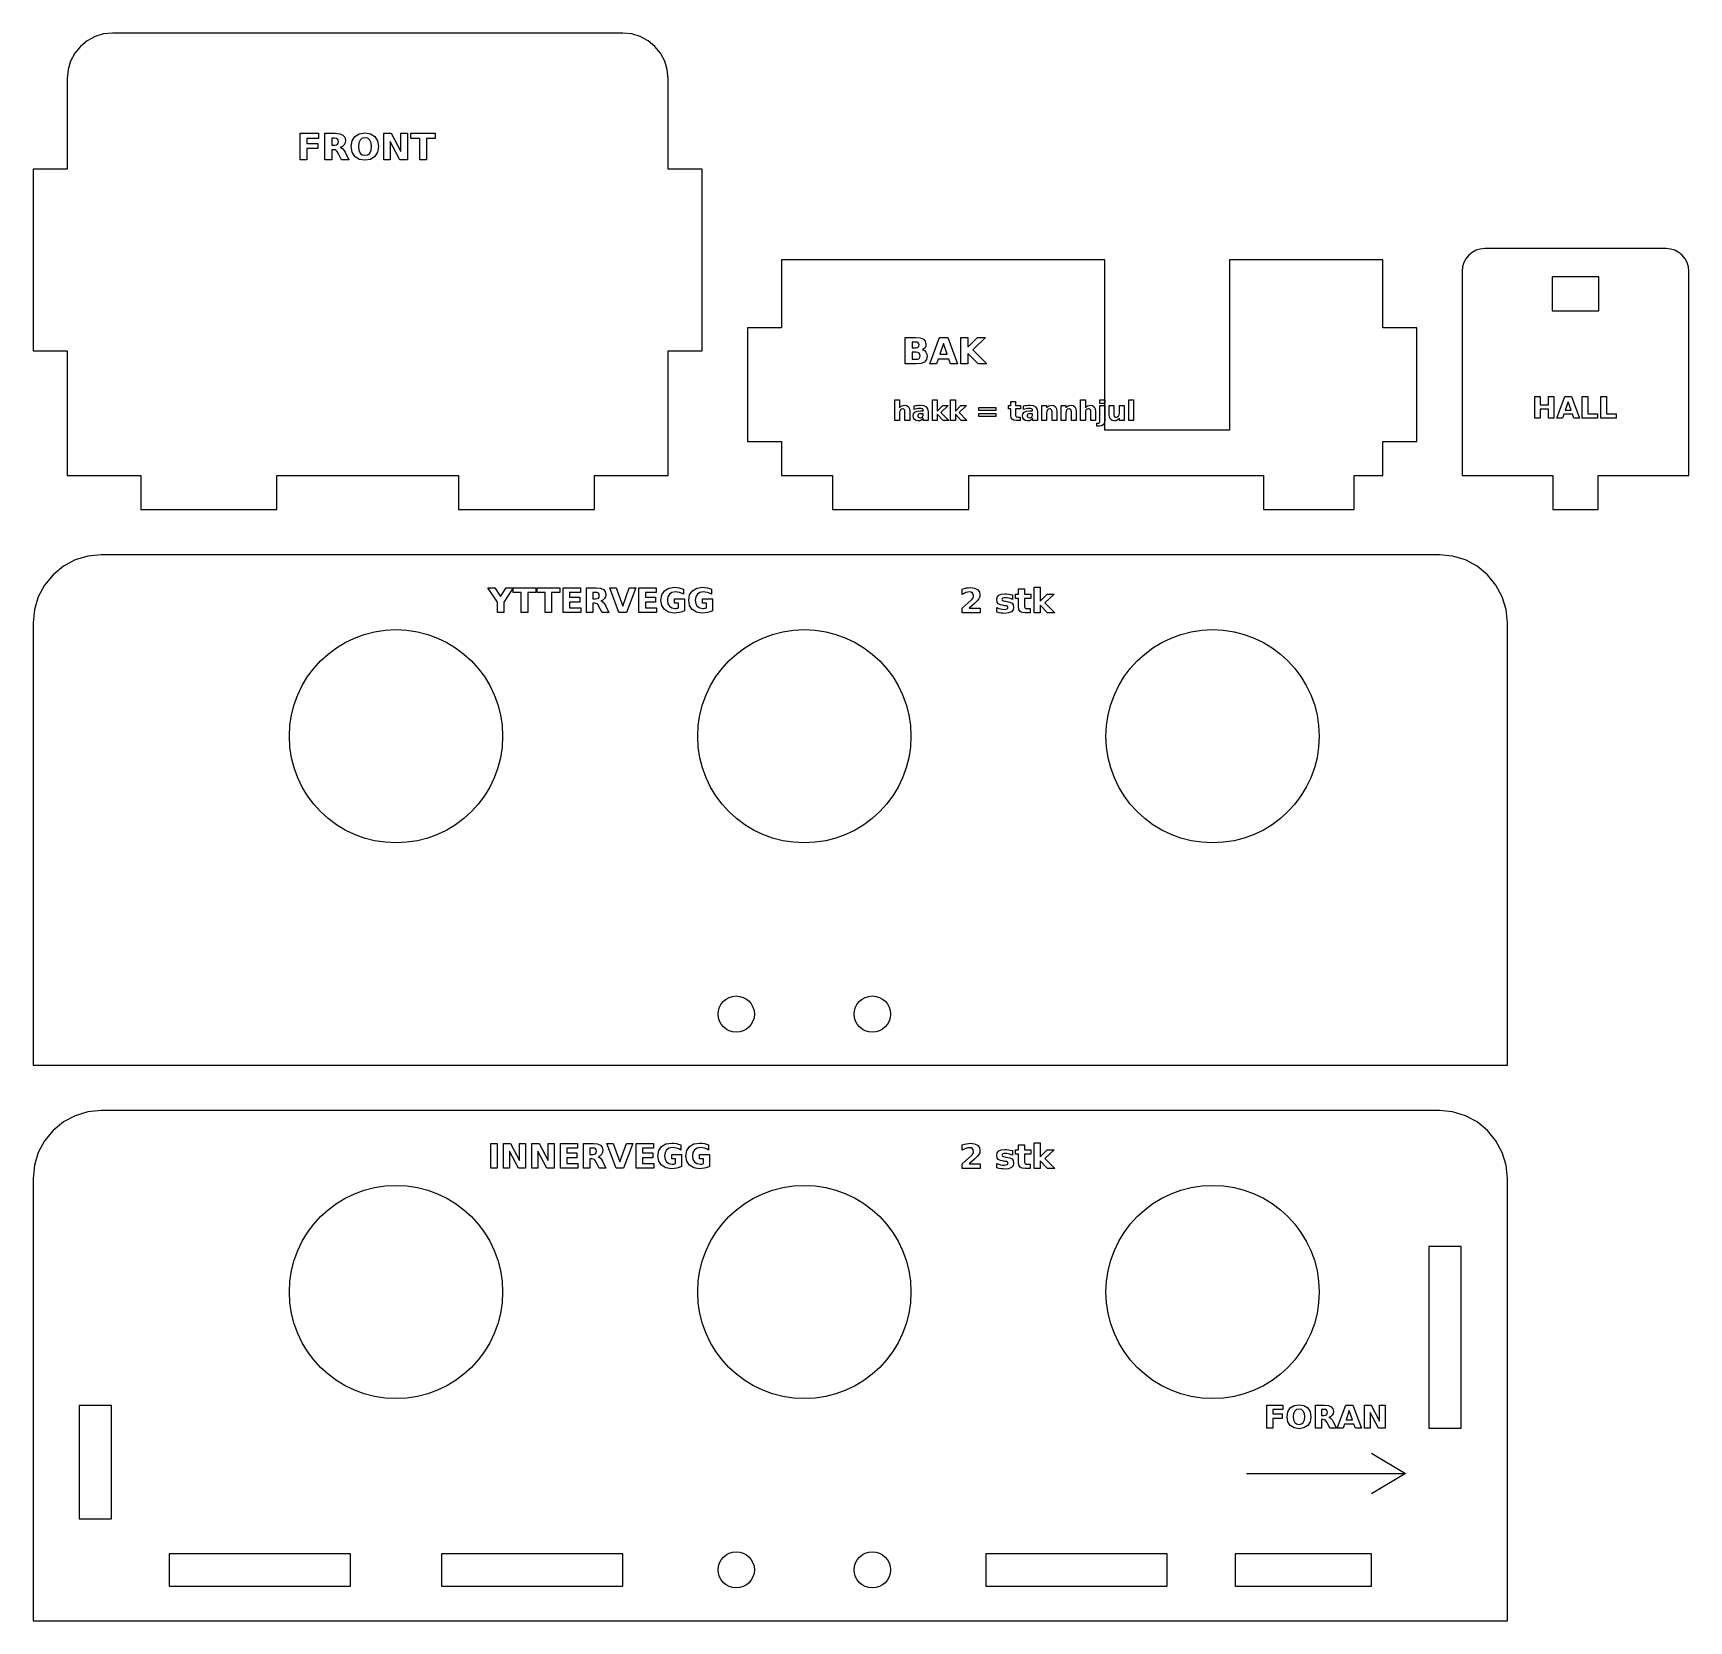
# Model space of a CAD drawing. Header units: millimetres. Extents: x 4 to 284, y 4 to 161.
# Drawn here: x 138 to 284, y 4 to 144 of the extents above; entities that cross this region are included whole.
import ezdxf

# ---------------------------------------------------------------- set-up
doc = ezdxf.new("R2010")
doc.units = ezdxf.units.MM
doc.layers.add('GRAVER', color=5, linetype='CONTINUOUS')
doc.layers.add('KUTT', color=1, linetype='CONTINUOUS')

msp = doc.modelspace()

# ---------------------------------------------------------------- linework, layer by layer
at = {"layer": 'GRAVER', "color": 5}
for points in [[(161.54, 135.1683), (163.163, 135.1683), (163.163, 134.7133), (162.1415, 134.7133), (162.1415, 134.2792), (163.1025, 134.2792), (163.1025, 133.8243), (162.1415, 133.8243), (162.1415, 132.8353), (161.54, 132.8353), (161.54, 135.1683)], [(164.3275, 133.7183), (164.3275, 132.8353), (163.726, 132.8353), (163.726, 135.1683), (164.6445, 135.1683), (165.0439, 135.1295), (165.32, 135.0132), (165.4812, 134.8137), (165.535, 134.5242), (165.507, 134.3139), (165.423, 134.1447), (165.2831, 134.0157), (165.0865, 133.9257), (165.2035, 133.8799), (165.3075, 133.7982), (165.406, 133.6736), (165.5055, 133.4977), (165.832, 132.8353), (165.1915, 132.8353), (164.907, 133.4147), (164.8204, 133.562), (164.7325, 133.6538), (164.6298, 133.7021), (164.4975, 133.7183), (164.3275, 133.7183)], [(164.5805, 134.1337), (164.7428, 134.1513), (164.8515, 134.2038), (164.913, 134.2969), (164.9335, 134.4352), (164.913, 134.572), (164.8515, 134.6633), (164.7428, 134.715), (164.5805, 134.7322), (164.3275, 134.7322), (164.3275, 134.1337), (164.5805, 134.1337)], [(167.2555, 135.2103), (167.757, 135.1298), (168.1365, 134.8882), (168.3758, 134.5052), (168.4555, 133.9993), (168.3758, 133.4946), (168.1365, 133.1118), (167.757, 132.8702), (167.2555, 132.7897), (166.7549, 132.8702), (166.375, 133.1118), (166.1354, 133.4946), (166.0555, 133.9993), (166.1354, 134.5052), (166.375, 134.8882), (166.7549, 135.1298), (167.2555, 135.2103)], [(167.2555, 134.7742), (167.0114, 134.7235), (166.829, 134.5712), (166.7154, 134.3268), (166.6775, 133.9993), (166.7154, 133.6731), (166.829, 133.4288), (167.0114, 133.2765), (167.2555, 133.2258), (167.5008, 133.2765), (167.6835, 133.4288), (167.7971, 133.6731), (167.835, 133.9993), (167.7971, 134.3268), (167.6835, 134.5712), (167.5008, 134.7235), (167.2555, 134.7742)], [(168.9105, 135.1683), (169.582, 135.1683), (170.4305, 133.5683), (170.4305, 135.1683), (171.001, 135.1683), (171.001, 132.8353), (170.329, 132.8353), (169.4805, 134.4352), (169.4805, 132.8353), (168.9105, 132.8353), (168.9105, 135.1683)], [(171.31, 135.1683), (173.46, 135.1683), (173.46, 134.7133), (172.6865, 134.7133), (172.6865, 132.8353), (172.085, 132.8353), (172.085, 134.7133), (171.31, 134.7133), (171.31, 135.1683)], [(271.95, 119.5), (276.05, 119.5), (276.05, 122.5), (271.95, 122.5), (271.95, 119.5)], [(216.415, 116.082), (216.5866, 116.0018), (216.7145, 115.874), (216.7944, 115.7054), (216.821, 115.5025), (216.764, 115.2079), (216.593, 114.999), (216.3055, 114.8749), (215.899, 114.8335), (214.901, 114.8335), (214.901, 117.1665), (215.804, 117.1665), (216.223, 117.1298), (216.508, 117.0195), (216.6715, 116.8284), (216.726, 116.549), (216.706, 116.3916), (216.646, 116.2595), (216.5485, 116.1554), (216.415, 116.082)], [(218.7555, 115.2585), (217.815, 115.2585), (217.6665, 114.8335), (217.0615, 114.8335), (217.9255, 117.1665), (218.643, 117.1665), (219.507, 114.8335), (218.9025, 114.8335), (218.7555, 115.2585)], [(219.8165, 117.1665), (220.418, 117.1665), (220.418, 116.315), (221.285, 117.1665), (221.9835, 117.1665), (220.86, 116.0615), (222.099, 114.8335), (221.346, 114.8335), (220.418, 115.7525), (220.418, 114.8335), (219.8165, 114.8335), (219.8165, 117.1665)], [(215.835, 116.263), (215.9601, 116.2786), (216.0505, 116.3255), (216.1056, 116.4029), (216.124, 116.51), (216.1056, 116.6161), (216.0505, 116.6935), (215.9601, 116.7411), (215.835, 116.757), (215.5025, 116.757), (215.5025, 116.263), (215.835, 116.263)], [(215.8555, 115.243), (216.0141, 115.2621), (216.128, 115.3195), (216.1966, 115.4155), (216.2195, 115.5505), (216.1969, 115.6834), (216.129, 115.778), (216.0154, 115.835), (215.8555, 115.854), (215.5025, 115.854), (215.5025, 115.243), (215.8555, 115.243)], [(217.965, 115.6915), (218.604, 115.6915), (218.285, 116.6195), (217.965, 115.6915)], [(215.2968, 110.6462), (215.2968, 109.8471), (214.8749, 109.8471), (214.8749, 109.9772), (214.8749, 110.4565), (214.873, 110.6017), (214.8674, 110.6931), (214.8571, 110.7491), (214.8411, 110.788), (214.812, 110.8247), (214.774, 110.8521), (214.729, 110.8693), (214.678, 110.875), (214.5608, 110.8496), (214.4718, 110.7734), (214.4155, 110.6526), (214.3967, 110.4929), (214.3967, 109.8471), (213.9775, 109.8471), (213.9775, 111.6707), (214.3967, 111.6707), (214.3967, 110.9676), (214.4945, 111.0673), (214.5981, 111.1368), (214.7105, 111.1775), (214.834, 111.1911), (215.0339, 111.1562), (215.179, 111.0516), (215.2673, 110.8807), (215.2968, 110.6462)], [(216.9153, 110.596), (216.9153, 109.8471), (216.4923, 109.8471), (216.4923, 110.0418), (216.4025, 109.9383), (216.3021, 109.8674), (216.1853, 109.8266), (216.0456, 109.813), (215.8608, 109.8427), (215.7145, 109.9319), (215.6192, 110.0687), (215.5874, 110.2409), (215.627, 110.441), (215.746, 110.5795), (215.9502, 110.6605), (216.2448, 110.6875), (216.4923, 110.6875), (216.4923, 110.7201), (216.4726, 110.8065), (216.4135, 110.866), (216.3131, 110.9009), (216.1686, 110.9125), (216.0386, 110.9057), (215.9178, 110.8855), (215.8059, 110.8517), (215.7021, 110.8045), (215.7021, 111.1244), (215.8373, 111.1533), (215.9729, 111.1743), (216.1089, 111.1869), (216.2448, 111.1911), (216.5505, 111.1562), (216.7574, 111.0512), (216.8758, 110.8675), (216.9153, 110.596)], [(217.3056, 111.6707), (217.7249, 111.6707), (217.7249, 110.6781), (218.2079, 111.1596), (218.6954, 111.1596), (218.0541, 110.5574), (218.7456, 109.8471), (218.2371, 109.8471), (217.7249, 110.3942), (217.7249, 109.8471), (217.3056, 109.8471), (217.3056, 111.6707)], [(218.9016, 111.6707), (219.3209, 111.6707), (219.3209, 110.6781), (219.8039, 111.1596), (220.2914, 111.1596), (219.6501, 110.5574), (220.3416, 109.8471), (219.8331, 109.8471), (219.3209, 110.3942), (219.3209, 109.8471), (218.9016, 109.8471), (218.9016, 111.6707)], [(221.3856, 111.0036), (222.8879, 111.0036), (222.8879, 110.7284), (221.3856, 110.7284), (221.3856, 111.0036)], [(224.6376, 111.5324), (224.6376, 111.1596), (225.0704, 111.1596), (225.0704, 110.8596), (224.6376, 110.8596), (224.6376, 110.3031), (224.6467, 110.2264), (224.674, 110.1794), (224.7283, 110.1552), (224.8184, 110.1471), (225.034, 110.1471), (225.034, 109.8471), (224.674, 109.8471), (224.4618, 109.873), (224.3219, 109.9506), (224.2442, 110.0907), (224.2184, 110.3031), (224.2184, 110.8596), (224.0095, 110.8596), (224.0095, 111.1596), (224.2184, 111.1596), (224.2184, 111.5324), (224.6376, 111.5324)], [(226.5561, 110.596), (226.5561, 109.8471), (226.1331, 109.8471), (226.1331, 110.0418), (226.0434, 109.9383), (225.943, 109.8674), (225.8262, 109.8266), (225.6865, 109.813), (225.5017, 109.8427), (225.3554, 109.9319), (225.26, 110.0687), (225.2283, 110.2409), (225.2679, 110.441), (225.3869, 110.5795), (225.5911, 110.6605), (225.8856, 110.6875), (226.1331, 110.6875), (226.1331, 110.7201), (226.1134, 110.8065), (226.0544, 110.866), (225.954, 110.9009), (225.8095, 110.9125), (225.6795, 110.9057), (225.5586, 110.8855), (225.4468, 110.8517), (225.343, 110.8045), (225.343, 111.1244), (225.4782, 111.1533), (225.6138, 111.1743), (225.7498, 111.1869), (225.8856, 111.1911), (226.1913, 111.1562), (226.3982, 111.0512), (226.5167, 110.8675), (226.5561, 110.596)], [(228.2657, 110.6462), (228.2657, 109.8471), (227.8439, 109.8471), (227.8439, 109.9772), (227.8439, 110.4587), (227.842, 110.6023), (227.8364, 110.6931), (227.8261, 110.7491), (227.8101, 110.788), (227.781, 110.8247), (227.743, 110.8521), (227.698, 110.8693), (227.647, 110.875), (227.5298, 110.8496), (227.4408, 110.7734), (227.3845, 110.6526), (227.3657, 110.4929), (227.3657, 109.8471), (226.9465, 109.8471), (226.9465, 111.1596), (227.3657, 111.1596), (227.3657, 110.9676), (227.4635, 111.0673), (227.5671, 111.1368), (227.6795, 111.1775), (227.803, 111.1911), (228.0029, 111.1562), (228.148, 111.0516), (228.2363, 110.8807), (228.2657, 110.6462)], [(229.9743, 110.6462), (229.9743, 109.8471), (229.5524, 109.8471), (229.5524, 109.9772), (229.5524, 110.4587), (229.5505, 110.6023), (229.5449, 110.6931), (229.5346, 110.7491), (229.5186, 110.788), (229.4895, 110.8247), (229.4515, 110.8521), (229.4065, 110.8693), (229.3555, 110.875), (229.2383, 110.8496), (229.1492, 110.7734), (229.093, 110.6526), (229.0743, 110.4929), (229.0743, 109.8471), (228.655, 109.8471), (228.655, 111.1596), (229.0743, 111.1596), (229.0743, 110.9676), (229.172, 111.0673), (229.2756, 111.1368), (229.388, 111.1775), (229.5115, 111.1911), (229.7114, 111.1562), (229.8565, 111.0516), (229.9448, 110.8807), (229.9743, 110.6462)], [(231.6827, 110.6462), (231.6827, 109.8471), (231.2609, 109.8471), (231.2609, 109.9772), (231.2609, 110.4565), (231.259, 110.6017), (231.2534, 110.6931), (231.2431, 110.7491), (231.2271, 110.788), (231.198, 110.8247), (231.16, 110.8521), (231.115, 110.8693), (231.064, 110.875), (230.9468, 110.8496), (230.8578, 110.7734), (230.8015, 110.6526), (230.7827, 110.4929), (230.7827, 109.8471), (230.3635, 109.8471), (230.3635, 111.6707), (230.7827, 111.6707), (230.7827, 110.9676), (230.8805, 111.0673), (230.9841, 111.1368), (231.0965, 111.1775), (231.22, 111.1911), (231.4199, 111.1562), (231.565, 111.0516), (231.6533, 110.8807), (231.6827, 110.6462)], [(232.072, 111.1596), (232.4913, 111.1596), (232.4913, 109.8708), (232.4596, 109.6381), (232.3645, 109.468), (232.2097, 109.3639), (231.9981, 109.3293), (231.7904, 109.3293), (231.7904, 109.6045), (231.8631, 109.6045), (231.964, 109.618), (232.0274, 109.6585), (232.0608, 109.7386), (232.072, 109.8708), (232.072, 111.1596)], [(232.072, 111.6707), (232.4913, 111.6707), (232.4913, 111.3284), (232.072, 111.3284), (232.072, 111.6707)], [(232.8805, 110.3582), (232.8805, 111.1596), (233.3024, 111.1596), (233.3024, 111.0284), (233.3021, 110.9082), (233.3013, 110.7606), (233.3004, 110.6263), (233.3001, 110.5457), (233.3022, 110.4096), (233.3084, 110.3178), (233.3195, 110.2575), (233.3365, 110.2161), (233.366, 110.1798), (233.4036, 110.1527), (233.4483, 110.1362), (233.4993, 110.1306), (233.6164, 110.1558), (233.7055, 110.2315), (233.7618, 110.352), (233.7805, 110.5116), (233.7805, 111.1596), (234.2001, 111.1596), (234.2001, 109.8471), (233.7805, 109.8471), (233.7805, 110.0369), (233.6828, 109.9371), (233.5795, 109.8674), (233.468, 109.8266), (233.3459, 109.813), (233.1454, 109.8479), (232.9994, 109.9525), (232.9102, 110.1237), (232.8805, 110.3582)], [(234.6033, 111.6707), (235.0225, 111.6707), (235.0225, 109.8471), (234.6033, 109.8471), (234.6033, 111.6707)], [(270.4043, 111.9478), (270.893, 111.9478), (270.893, 111.2255), (271.6141, 111.2255), (271.6141, 111.9478), (272.1028, 111.9478), (272.1028, 110.0522), (271.6141, 110.0522), (271.6141, 110.8558), (270.893, 110.8558), (270.893, 110.0522), (270.4043, 110.0522), (270.4043, 111.9478)], [(273.7303, 110.3975), (272.9661, 110.3975), (272.8454, 110.0522), (272.3539, 110.0522), (273.0559, 111.9478), (273.6388, 111.9478), (274.3408, 110.0522), (273.8497, 110.0522), (273.7303, 110.3975)], [(273.088, 110.7493), (273.6072, 110.7493), (273.348, 111.5033), (273.088, 110.7493)], [(274.5923, 111.9478), (275.081, 111.9478), (275.081, 110.4215), (275.939, 110.4215), (275.939, 110.0522), (274.5923, 110.0522), (274.5923, 111.9478)], [(276.249, 111.9478), (276.7377, 111.9478), (276.7377, 110.4215), (277.5957, 110.4215), (277.5957, 110.0522), (276.249, 110.0522), (276.249, 111.9478)], [(216.274, 110.4377), (216.159, 110.4266), (216.0764, 110.3931), (216.0269, 110.3382), (216.0104, 110.2619), (216.0237, 110.1909), (216.0636, 110.137), (216.1276, 110.1033), (216.2121, 110.092), (216.321, 110.1132), (216.4112, 110.1767), (216.472, 110.2726), (216.4923, 110.3897), (216.4923, 110.4377), (216.274, 110.4377)], [(221.3856, 110.4707), (222.8879, 110.4707), (222.8879, 110.1929), (221.3856, 110.1929), (221.3856, 110.4707)], [(225.9149, 110.4377), (225.7998, 110.4266), (225.7173, 110.3931), (225.6678, 110.3382), (225.6513, 110.2619), (225.6646, 110.1909), (225.7045, 110.137), (225.7684, 110.1033), (225.853, 110.092), (225.9618, 110.1132), (226.0521, 110.1767), (226.1129, 110.2726), (226.1331, 110.3897), (226.1331, 110.4377), (225.9149, 110.4377)], [(178.1012, 95.0952), (178.718, 95.0952), (179.2163, 94.3157), (179.7141, 95.0952), (180.3324, 95.0952), (179.499, 93.8296), (179.499, 92.908), (178.9351, 92.908), (178.9351, 93.8296), (178.1012, 95.0952)], [(180.3174, 95.0952), (182.333, 95.0952), (182.333, 94.6687), (181.6079, 94.6687), (181.6079, 92.908), (181.044, 92.908), (181.044, 94.6687), (180.3174, 94.6687), (180.3174, 95.0952)], [(182.4329, 95.0952), (184.4485, 95.0952), (184.4485, 94.6687), (183.7234, 94.6687), (183.7234, 92.908), (183.1595, 92.908), (183.1595, 94.6687), (182.4329, 94.6687), (182.4329, 95.0952)], [(184.7405, 95.0952), (186.2621, 95.0952), (186.2621, 94.6687), (185.3045, 94.6687), (185.3045, 94.2618), (186.2054, 94.2618), (186.2054, 93.8352), (185.3045, 93.8352), (185.3045, 93.3341), (186.2945, 93.3341), (186.2945, 92.908), (184.7405, 92.908), (184.7405, 95.0952)], [(187.3538, 93.7359), (187.3538, 92.908), (186.7899, 92.908), (186.7899, 95.0952), (187.651, 95.0952), (188.0254, 95.0589), (188.2843, 94.9499), (188.4355, 94.7629), (188.4859, 94.4915), (188.4596, 94.2943), (188.3809, 94.1357), (188.2497, 94.0148), (188.0654, 93.9304), (188.1751, 93.8874), (188.2726, 93.8109), (188.3649, 93.694), (188.4582, 93.5291), (188.7643, 92.908), (188.1638, 92.908), (187.8971, 93.4513), (187.8159, 93.5894), (187.7335, 93.6754), (187.6372, 93.7207), (187.5132, 93.7359), (187.3538, 93.7359)], [(188.8388, 95.0952), (189.406, 95.0952), (189.9859, 93.4809), (190.5648, 95.0952), (191.1315, 95.0952), (190.3215, 92.908), (189.6488, 92.908), (188.8388, 95.0952)], [(191.4216, 95.0952), (192.9432, 95.0952), (192.9432, 94.6687), (191.9855, 94.6687), (191.9855, 94.2618), (192.8865, 94.2618), (192.8865, 93.8352), (191.9855, 93.8352), (191.9855, 93.3341), (192.9755, 93.3341), (192.9755, 92.908), (191.4216, 92.908), (191.4216, 95.0952)], [(195.4365, 93.0707), (195.2216, 92.9808), (194.9987, 92.9165), (194.768, 92.8782), (194.5299, 92.8654), (194.0402, 92.9418), (193.6641, 93.171), (193.4247, 93.5309), (193.3449, 93.9993), (193.4261, 94.4717), (193.6698, 94.8313), (194.0552, 95.0588), (194.5609, 95.1346), (194.7743, 95.1243), (194.9785, 95.0934), (195.1729, 95.0426), (195.3559, 94.972), (195.3559, 94.5196), (195.1735, 94.6101), (194.9921, 94.6743), (194.8109, 94.713), (194.6293, 94.7259), (194.3313, 94.6787), (194.1104, 94.5374), (193.9736, 94.3089), (193.928, 93.9993), (193.972, 93.6918), (194.1038, 93.463), (194.3165, 93.3214), (194.603, 93.2741), (194.688, 93.2768), (194.7666, 93.2849), (194.8382, 93.2992), (194.9021, 93.3196), (194.9021, 93.7443), (194.5576, 93.7443), (194.5576, 94.1226), (195.4365, 94.1226), (195.4365, 93.0707)], [(197.8988, 93.0707), (197.6839, 92.9808), (197.461, 92.9165), (197.2304, 92.8782), (196.9923, 92.8654), (196.5025, 92.9418), (196.1265, 93.171), (195.8871, 93.5309), (195.8073, 93.9993), (195.8885, 94.4717), (196.1321, 94.8313), (196.5175, 95.0588), (197.0232, 95.1346), (197.2366, 95.1243), (197.4409, 95.0934), (197.6353, 95.0426), (197.8182, 94.972), (197.8182, 94.5196), (197.6359, 94.6101), (197.4545, 94.6743), (197.2733, 94.713), (197.0916, 94.7259), (196.7936, 94.6787), (196.5727, 94.5374), (196.436, 94.3089), (196.3904, 93.9993), (196.4343, 93.6918), (196.5662, 93.463), (196.7789, 93.3214), (197.0654, 93.2741), (197.1504, 93.2768), (197.229, 93.2849), (197.3006, 93.2992), (197.3645, 93.3196), (197.3645, 93.7443), (197.0199, 93.7443), (197.0199, 94.1226), (197.8988, 94.1226), (197.8988, 93.0707)], [(220.5441, 93.2959), (221.5065, 93.2959), (221.5065, 92.8816), (219.917, 92.8816), (219.917, 93.2959), (220.7152, 94.0009), (220.8085, 94.0964), (220.8737, 94.1898), (220.912, 94.2839), (220.9248, 94.3816), (220.899, 94.5203), (220.8216, 94.6291), (220.7014, 94.6994), (220.547, 94.7228), (220.4089, 94.7088), (220.2582, 94.6666), (220.0961, 94.5965), (219.923, 94.4988), (219.923, 94.9792), (220.1123, 95.0345), (220.2995, 95.0748), (220.4837, 95.0998), (220.6641, 95.1081), (221.0131, 95.0649), (221.2745, 94.9352), (221.4376, 94.7284), (221.492, 94.4533), (221.4689, 94.2807), (221.3996, 94.12), (221.2564, 93.9394), (221.0115, 93.7061), (220.5441, 93.2959)], [(225.4215, 94.9881), (225.4215, 94.5222), (225.9624, 94.5222), (225.9624, 94.1472), (225.4215, 94.1472), (225.4215, 93.4516), (225.4329, 93.3557), (225.467, 93.2969), (225.5348, 93.2666), (225.6474, 93.2566), (225.917, 93.2566), (225.917, 92.8816), (225.467, 92.8816), (225.2018, 92.9139), (225.0268, 93.0109), (224.9298, 93.186), (224.8974, 93.4516), (224.8974, 94.1472), (224.6363, 94.1472), (224.6363, 94.5222), (224.8974, 94.5222), (224.8974, 94.9881), (225.4215, 94.9881)], [(226.283, 95.1611), (226.8071, 95.1611), (226.8071, 93.9203), (227.4109, 94.5222), (228.0202, 94.5222), (227.2187, 93.7694), (228.083, 92.8816), (227.4474, 92.8816), (226.8071, 93.5655), (226.8071, 92.8816), (226.283, 92.8816), (226.283, 95.1611)], [(187.591, 94.1254), (187.7431, 94.1418), (187.8451, 94.191), (187.9027, 94.2783), (187.922, 94.408), (187.9027, 94.5362), (187.8451, 94.6218), (187.7431, 94.6703), (187.591, 94.6865), (187.3538, 94.6865), (187.3538, 94.1254), (187.591, 94.1254)], [(224.3452, 94.4711), (224.3452, 94.0727), (224.1798, 94.1342), (224.0199, 94.1781), (223.8677, 94.2045), (223.7241, 94.2133), (223.5938, 94.2039), (223.502, 94.1758), (223.4478, 94.1283), (223.4298, 94.0609), (223.4435, 94.005), (223.4846, 93.9639), (223.5613, 93.9348), (223.6815, 93.9142), (223.7738, 93.9011), (224.1109, 93.8335), (224.3157, 93.7328), (224.4201, 93.5822), (224.4549, 93.3648), (224.4065, 93.1353), (224.2613, 92.9706), (224.0206, 92.8718), (223.6848, 92.8389), (223.5193, 92.8454), (223.3482, 92.8647), (223.1723, 92.8968), (222.9915, 92.9416), (222.9915, 93.34), (223.1504, 93.2734), (223.313, 93.2256), (223.4792, 93.1971), (223.6477, 93.1877), (223.7827, 93.1982), (223.8793, 93.2298), (223.9377, 93.2828), (223.9571, 93.3564), (223.9437, 93.4177), (223.9037, 93.4609), (223.8236, 93.4914), (223.6904, 93.5144), (223.598, 93.5261), (223.3003, 93.5888), (223.1073, 93.6887), (223.0018, 93.8382), (222.9666, 94.0492), (223.0113, 94.2761), (223.1452, 94.4355), (223.3718, 94.53), (223.6932, 94.5616), (223.842, 94.5561), (223.9979, 94.5395), (224.1646, 94.5116), (224.3452, 94.4711)], [(178.3522, 46.0952), (178.9161, 46.0952), (178.9161, 43.908), (178.3522, 43.908), (178.3522, 46.0952)], [(179.4683, 46.0952), (180.0978, 46.0952), (180.8933, 44.5952), (180.8933, 46.0952), (181.4281, 46.0952), (181.4281, 43.908), (180.7981, 43.908), (180.0027, 45.408), (180.0027, 43.908), (179.4683, 43.908), (179.4683, 46.0952)], [(181.9789, 46.0952), (182.6084, 46.0952), (183.4039, 44.5952), (183.4039, 46.0952), (183.9387, 46.0952), (183.9387, 43.908), (183.3088, 43.908), (182.5133, 45.408), (182.5133, 43.908), (181.9789, 43.908), (181.9789, 46.0952)], [(184.4895, 46.0952), (186.0111, 46.0952), (186.0111, 45.6687), (185.0534, 45.6687), (185.0534, 45.2618), (185.9544, 45.2618), (185.9544, 44.8352), (185.0534, 44.8352), (185.0534, 44.3341), (186.0434, 44.3341), (186.0434, 43.908), (184.4895, 43.908), (184.4895, 46.0952)], [(187.1028, 44.7359), (187.1028, 43.908), (186.5389, 43.908), (186.5389, 46.0952), (187.4, 46.0952), (187.7744, 46.0589), (188.0333, 45.9499), (188.1845, 45.7629), (188.2348, 45.4915), (188.2086, 45.2943), (188.1298, 45.1357), (187.9987, 45.0148), (187.8144, 44.9304), (187.9241, 44.8874), (188.0216, 44.8109), (188.1139, 44.694), (188.2072, 44.5291), (188.5133, 43.908), (187.9128, 43.908), (187.6461, 44.4513), (187.5649, 44.5894), (187.4825, 44.6754), (187.3862, 44.7207), (187.2622, 44.7359), (187.1028, 44.7359)], [(187.34, 45.1254), (187.4921, 45.1418), (187.5941, 45.191), (187.6517, 45.2783), (187.6709, 45.408), (187.6517, 45.5362), (187.5941, 45.6218), (187.4921, 45.6703), (187.34, 45.6865), (187.1028, 45.6865), (187.1028, 45.1254), (187.34, 45.1254)], [(188.5878, 46.0952), (189.155, 46.0952), (189.7348, 44.4809), (190.3137, 46.0952), (190.8805, 46.0952), (190.0705, 43.908), (189.3978, 43.908), (188.5878, 46.0952)], [(191.1706, 46.0952), (192.6922, 46.0952), (192.6922, 45.6687), (191.7345, 45.6687), (191.7345, 45.2618), (192.6355, 45.2618), (192.6355, 44.8352), (191.7345, 44.8352), (191.7345, 44.3341), (192.7245, 44.3341), (192.7245, 43.908), (191.1706, 43.908), (191.1706, 46.0952)], [(195.1855, 44.0707), (194.9705, 43.9808), (194.7477, 43.9165), (194.517, 43.8782), (194.2789, 43.8654), (193.7892, 43.9418), (193.4131, 44.171), (193.1737, 44.5309), (193.0939, 44.9993), (193.1751, 45.4717), (193.4187, 45.8313), (193.8042, 46.0588), (194.3098, 46.1346), (194.5232, 46.1243), (194.7275, 46.0934), (194.9219, 46.0426), (195.1048, 45.972), (195.1048, 45.5196), (194.9225, 45.6101), (194.7411, 45.6743), (194.5599, 45.713), (194.3783, 45.7259), (194.0803, 45.6787), (193.8594, 45.5374), (193.7226, 45.3089), (193.677, 44.9993), (193.721, 44.6918), (193.8528, 44.463), (194.0655, 44.3214), (194.352, 44.2741), (194.437, 44.2768), (194.5156, 44.2849), (194.5872, 44.2992), (194.6511, 44.3196), (194.6511, 44.7443), (194.3066, 44.7443), (194.3066, 45.1226), (195.1855, 45.1226), (195.1855, 44.0707)], [(197.6478, 44.0707), (197.4329, 43.9808), (197.21, 43.9165), (196.9794, 43.8782), (196.7413, 43.8654), (196.2515, 43.9418), (195.8755, 44.171), (195.6361, 44.5309), (195.5563, 44.9993), (195.6375, 45.4717), (195.8811, 45.8313), (196.2665, 46.0588), (196.7722, 46.1346), (196.9856, 46.1243), (197.1898, 46.0934), (197.3843, 46.0426), (197.5672, 45.972), (197.5672, 45.5196), (197.3848, 45.6101), (197.2034, 45.6743), (197.0223, 45.713), (196.8406, 45.7259), (196.5426, 45.6787), (196.3217, 45.5374), (196.185, 45.3089), (196.1394, 44.9993), (196.1833, 44.6918), (196.3152, 44.463), (196.5279, 44.3214), (196.8144, 44.2741), (196.8993, 44.2768), (196.978, 44.2849), (197.0496, 44.2992), (197.1134, 44.3196), (197.1134, 44.7443), (196.7689, 44.7443), (196.7689, 45.1226), (197.6478, 45.1226), (197.6478, 44.0707)], [(220.5441, 44.2959), (221.5065, 44.2959), (221.5065, 43.8816), (219.917, 43.8816), (219.917, 44.2959), (220.7152, 45.0009), (220.8085, 45.0964), (220.8737, 45.1898), (220.912, 45.2839), (220.9248, 45.3816), (220.899, 45.5203), (220.8216, 45.6291), (220.7014, 45.6994), (220.547, 45.7228), (220.4089, 45.7088), (220.2582, 45.6666), (220.0961, 45.5965), (219.923, 45.4988), (219.923, 45.9792), (220.1123, 46.0345), (220.2995, 46.0748), (220.4837, 46.0998), (220.6641, 46.1081), (221.0131, 46.0649), (221.2745, 45.9352), (221.4376, 45.7284), (221.492, 45.4533), (221.4689, 45.2807), (221.3996, 45.12), (221.2564, 44.9394), (221.0115, 44.7061), (220.5441, 44.2959)], [(224.3452, 45.4711), (224.3452, 45.0727), (224.1798, 45.1342), (224.0199, 45.1781), (223.8677, 45.2045), (223.7241, 45.2133), (223.5938, 45.2039), (223.502, 45.1758), (223.4478, 45.1283), (223.4298, 45.0609), (223.4435, 45.005), (223.4846, 44.9639), (223.5613, 44.9348), (223.6815, 44.9142), (223.7738, 44.9011), (224.1109, 44.8335), (224.3157, 44.7328), (224.4201, 44.5822), (224.4549, 44.3648), (224.4065, 44.1353), (224.2613, 43.9706), (224.0206, 43.8718), (223.6848, 43.8389), (223.5193, 43.8454), (223.3482, 43.8647), (223.1723, 43.8968), (222.9915, 43.9416), (222.9915, 44.34), (223.1504, 44.2734), (223.313, 44.2256), (223.4792, 44.1971), (223.6477, 44.1877), (223.7827, 44.1982), (223.8793, 44.2298), (223.9377, 44.2828), (223.9571, 44.3564), (223.9437, 44.4177), (223.9037, 44.4609), (223.8236, 44.4914), (223.6904, 44.5144), (223.598, 44.5261), (223.3003, 44.5888), (223.1073, 44.6887), (223.0018, 44.8382), (222.9666, 45.0492), (223.0113, 45.2761), (223.1452, 45.4355), (223.3718, 45.53), (223.6932, 45.5616), (223.842, 45.5561), (223.9979, 45.5395), (224.1646, 45.5116), (224.3452, 45.4711)], [(225.4215, 45.9881), (225.4215, 45.5222), (225.9624, 45.5222), (225.9624, 45.1472), (225.4215, 45.1472), (225.4215, 44.4516), (225.4329, 44.3557), (225.467, 44.2969), (225.5348, 44.2666), (225.6474, 44.2566), (225.917, 44.2566), (225.917, 43.8816), (225.467, 43.8816), (225.2018, 43.9139), (225.0268, 44.0109), (224.9298, 44.186), (224.8974, 44.4516), (224.8974, 45.1472), (224.6363, 45.1472), (224.6363, 45.5222), (224.8974, 45.5222), (224.8974, 45.9881), (225.4215, 45.9881)], [(226.283, 46.1611), (226.8071, 46.1611), (226.8071, 44.9203), (227.4109, 45.5222), (228.0202, 45.5222), (227.2187, 44.7694), (228.083, 43.8816), (227.4474, 43.8816), (226.8071, 44.5655), (226.8071, 43.8816), (226.283, 43.8816), (226.283, 46.1611)], [(246.7773, 23.0222), (248.1975, 23.0222), (248.1975, 22.6241), (247.3037, 22.6241), (247.3037, 22.2443), (248.1445, 22.2443), (248.1445, 21.8462), (247.3037, 21.8462), (247.3037, 20.9808), (246.7773, 20.9808), (246.7773, 23.0222)], [(249.6224, 23.059), (250.0612, 22.9885), (250.3933, 22.7772), (250.6026, 22.4421), (250.6724, 21.9993), (250.6026, 21.5578), (250.3933, 21.2228), (250.0612, 21.0115), (249.6224, 20.941), (249.1844, 21.0115), (248.852, 21.2228), (248.6423, 21.5578), (248.5724, 21.9993), (248.6423, 22.4421), (248.852, 22.7772), (249.1844, 22.9885), (249.6224, 23.059)], [(249.6224, 22.6775), (249.4088, 22.6331), (249.2492, 22.4998), (249.1498, 22.2859), (249.1167, 21.9993), (249.1498, 21.714), (249.2492, 21.5002), (249.4088, 21.3669), (249.6224, 21.3225), (249.837, 21.3669), (249.9969, 21.5002), (250.0963, 21.714), (250.1295, 21.9993), (250.0963, 22.2859), (249.9969, 22.4998), (249.837, 22.6331), (249.6224, 22.6775)], [(251.5968, 21.7535), (251.5968, 20.9808), (251.0705, 20.9808), (251.0705, 23.0222), (251.8742, 23.0222), (252.2237, 22.9883), (252.4653, 22.8866), (252.6064, 22.712), (252.6534, 22.4587), (252.6289, 22.2746), (252.5554, 22.1267), (252.433, 22.0138), (252.261, 21.935), (252.3633, 21.8949), (252.4543, 21.8235), (252.5405, 21.7144), (252.6276, 21.5605), (252.9133, 20.9808), (252.3528, 20.9808), (252.1039, 21.4879), (252.0281, 21.6167), (251.9512, 21.697), (251.8613, 21.7394), (251.7456, 21.7535), (251.5968, 21.7535)], [(251.8182, 22.117), (251.9602, 22.1323), (252.0553, 22.1783), (252.1092, 22.2598), (252.1271, 22.3808), (252.1092, 22.5005), (252.0553, 22.5803), (251.9602, 22.6256), (251.8182, 22.6407), (251.5968, 22.6407), (251.5968, 22.117), (251.8182, 22.117)], [(254.4651, 21.3527), (253.6422, 21.3527), (253.5122, 20.9808), (252.9828, 20.9808), (253.7388, 23.0222), (254.3667, 23.0222), (255.1227, 20.9808), (254.5937, 20.9808), (254.4651, 21.3527)], [(253.7734, 21.7316), (254.3325, 21.7316), (254.0534, 22.5436), (253.7734, 21.7316)], [(255.3935, 23.0222), (255.981, 23.0222), (256.7235, 21.6222), (256.7235, 23.0222), (257.2227, 23.0222), (257.2227, 20.9808), (256.6347, 20.9808), (255.8922, 22.3808), (255.8922, 20.9808), (255.3935, 20.9808), (255.3935, 23.0222)], [(256, 18.8), (259, 17), (256, 15.2)], [(245, 17), (259, 17)]]:
    msp.add_lwpolyline(points, dxfattribs=at)
at = {"layer": 'KUTT', "color": 1}
for points in [[(141, 105), (147.5, 105), (147.5, 102), (159.5, 102), (159.5, 105), (175.5, 105), (175.5, 102), (187.5, 102), (187.5, 105), (194, 105), (194, 116), (197, 116), (197, 132), (194, 132), (194, 140), (193.9231, 140.7804), (193.6955, 141.5307), (193.3259, 142.2223), (192.8284, 142.8284), (192.2223, 143.3259), (191.5307, 143.6955), (190.7804, 143.9231), (190, 144), (145, 144), (144.2196, 143.9231), (143.4693, 143.6955), (142.7777, 143.3259), (142.1716, 142.8284), (141.6741, 142.2223), (141.3045, 141.5307), (141.0769, 140.7804), (141, 140), (141, 132), (138, 132), (138, 116), (141, 116)], [(264, 105), (272, 105), (272, 102), (276, 102), (276, 105), (284, 105), (284, 123), (283.9616, 123.3902), (283.8478, 123.7654), (283.6629, 124.1111), (283.4142, 124.4142), (283.1111, 124.6629), (282.7654, 124.8478), (282.3902, 124.9616), (282, 125), (266, 125), (265.6098, 124.9616), (265.2346, 124.8478), (264.8889, 124.6629), (264.5858, 124.4142), (264.3371, 124.1111), (264.1522, 123.7654), (264.0384, 123.3902), (264, 123)], [(204, 105), (208.5, 105), (208.5, 102), (220.5, 102), (220.5, 105), (246.5, 105), (246.5, 102), (254.5, 102), (254.5, 105), (257, 105), (257, 108), (260, 108), (260, 118), (257, 118), (257, 124), (243.5, 124), (243.5, 109), (232.5, 109), (232.5, 124), (204, 124), (204, 118), (201, 118), (201, 108), (204, 108)], [(138, 53), (268, 53), (268, 92), (267.8847, 93.1705), (267.5433, 94.2961), (266.9888, 95.3334), (266.2426, 96.2426), (265.3334, 96.9888), (264.2961, 97.5433), (263.1705, 97.8847), (262, 98), (144, 98), (142.8295, 97.8847), (141.7039, 97.5433), (140.6666, 96.9888), (139.7574, 96.2426), (139.0112, 95.3334), (138.4567, 94.2961), (138.1153, 93.1705), (138, 92)], [(138, 4), (268, 4), (268, 43), (267.8847, 44.1705), (267.5433, 45.2961), (266.9888, 46.3334), (266.2426, 47.2426), (265.3334, 47.9888), (264.2961, 48.5433), (263.1705, 48.8847), (262, 49), (144, 49), (142.8295, 48.8847), (141.7039, 48.5433), (140.6666, 47.9888), (139.7574, 47.2426), (139.0112, 46.3334), (138.4567, 45.2961), (138.1153, 44.1705), (138, 43)], [(261.075, 21), (263.925, 21), (263.925, 37), (261.075, 37)], [(142.075, 13), (144.925, 13), (144.925, 23), (142.075, 23)], [(150, 7.075), (166, 7.075), (166, 9.925), (150, 9.925)], [(174, 7.075), (190, 7.075), (190, 9.925), (174, 9.925)], [(222, 7.075), (238, 7.075), (238, 9.925), (222, 9.925)], [(244, 7.075), (256, 7.075), (256, 9.925), (244, 9.925)]]:
    msp.add_lwpolyline(points, close=True, dxfattribs=at)
for centre, radius in [((170, 82), 9.4), ((206, 82), 9.4), ((242, 82), 9.4), ((200, 57.5), 1.6), ((212, 57.5), 1.6), ((170, 33), 9.4), ((206, 33), 9.4), ((242, 33), 9.4), ((200, 8.5), 1.6), ((212, 8.5), 1.6)]:
    msp.add_circle(centre, radius, dxfattribs=at)

doc.saveas('drawing.dxf')
